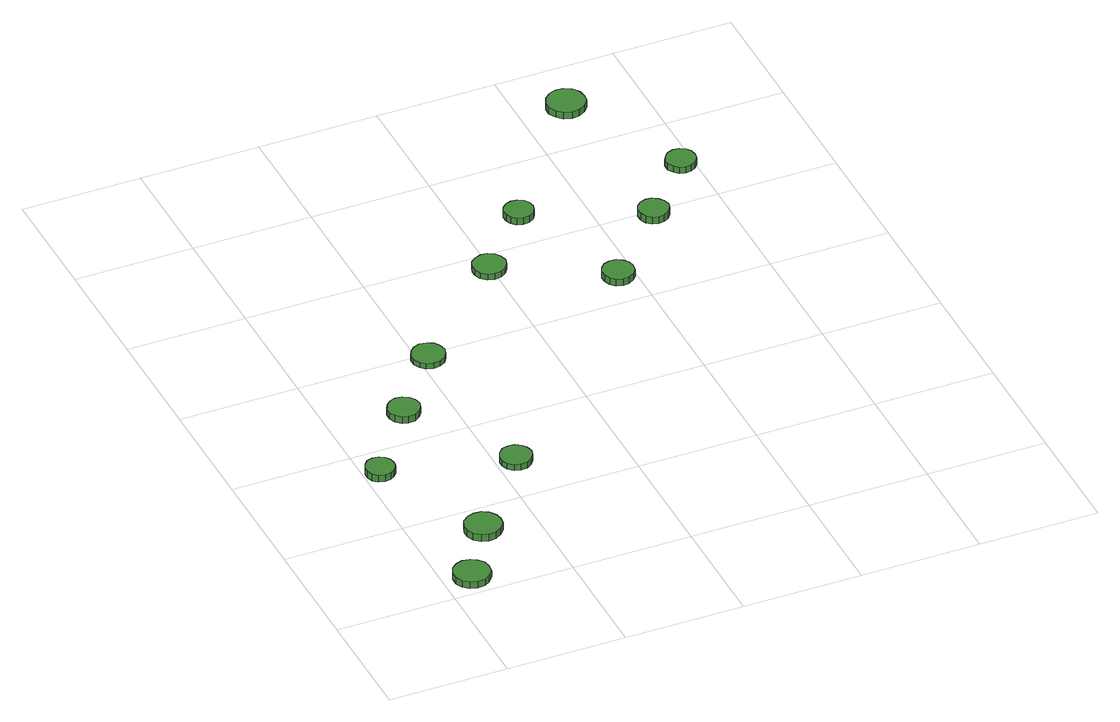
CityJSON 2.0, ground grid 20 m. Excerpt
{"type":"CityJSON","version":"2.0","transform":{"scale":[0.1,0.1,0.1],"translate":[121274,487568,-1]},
"CityObjects":{
"tree1":{"type":"SolitaryVegetationObject","attributes":{"function":"something"},"geometry":[{"type":"MultiSurface","lod":"1","boundaries":[[[0,1,2,3,4,5,6,7,8,9,10,11,12,13,14]],[[15,16,17,18,19,20,21,22,23,24,25,26,27,28,29]],[[0,29,28,1]],[[1,28,27,2]],[[2,27,26,3]],[[3,26,25,4]],[[4,25,24,5]],[[5,24,23,6]],[[6,23,22,7]],[[7,22,21,8]],[[8,21,20,9]],[[9,20,19,10]],[[10,19,18,11]],[[11,18,17,12]],[[12,17,16,13]],[[13,16,15,14]],[[14,15,29,0]]]}]},
"tree2":{"type":"SolitaryVegetationObject","attributes":{"function":"something"},"geometry":[{"type":"MultiSurface","lod":"1","boundaries":[[[30,31,32,33,34,35,36,37,38,39,40,41,42,43,44]],[[45,46,47,48,49,50,51,52,53,54,55,56,57,58,59]],[[30,59,58,31]],[[31,58,57,32]],[[32,57,56,33]],[[33,56,55,34]],[[34,55,54,35]],[[35,54,53,36]],[[36,53,52,37]],[[37,52,51,38]],[[38,51,50,39]],[[39,50,49,40]],[[40,49,48,41]],[[41,48,47,42]],[[42,47,46,43]],[[43,46,45,44]],[[44,45,59,30]]]}]},
"tree3":{"type":"SolitaryVegetationObject","attributes":{"function":"something"},"geometry":[{"type":"MultiSurface","lod":"1","boundaries":[[[60,61,62,63,64,65,66,67,68,69,70,71,72,73,74]],[[75,76,77,78,79,80,81,82,83,84,85,86,87,88,89]],[[60,89,88,61]],[[61,88,87,62]],[[62,87,86,63]],[[63,86,85,64]],[[64,85,84,65]],[[65,84,83,66]],[[66,83,82,67]],[[67,82,81,68]],[[68,81,80,69]],[[69,80,79,70]],[[70,79,78,71]],[[71,78,77,72]],[[72,77,76,73]],[[73,76,75,74]],[[74,75,89,60]]]}]},
"tree4":{"type":"SolitaryVegetationObject","attributes":{"function":"something"},"geometry":[{"type":"MultiSurface","lod":"1","boundaries":[[[90,91,92,93,94,95,96,97,98,99,100,101,102,103,104]],[[105,106,107,108,109,110,111,112,113,114,115,116,117,118,119]],[[90,119,118,91]],[[91,118,117,92]],[[92,117,116,93]],[[93,116,115,94]],[[94,115,114,95]],[[95,114,113,96]],[[96,113,112,97]],[[97,112,111,98]],[[98,111,110,99]],[[99,110,109,100]],[[100,109,108,101]],[[101,108,107,102]],[[102,107,106,103]],[[103,106,105,104]],[[104,105,119,90]]]}]},
"tree5":{"type":"SolitaryVegetationObject","attributes":{"function":"something"},"geometry":[{"type":"MultiSurface","lod":"1","boundaries":[[[120,121,122,123,124,125,126,127,128,129,130,131,132,133,134]],[[135,136,137,138,139,140,141,142,143,144,145,146,147,148,149]],[[120,149,148,121]],[[121,148,147,122]],[[122,147,146,123]],[[123,146,145,124]],[[124,145,144,125]],[[125,144,143,126]],[[126,143,142,127]],[[127,142,141,128]],[[128,141,140,129]],[[129,140,139,130]],[[130,139,138,131]],[[131,138,137,132]],[[132,137,136,133]],[[133,136,135,134]],[[134,135,149,120]]]}]},
"tree6":{"type":"SolitaryVegetationObject","attributes":{"function":"something"},"geometry":[{"type":"MultiSurface","lod":"1","boundaries":[[[150,151,152,153,154,155,156,157,158,159,160,161,162,163,164]],[[165,166,167,168,169,170,171,172,173,174,175,176,177,178,179]],[[150,179,178,151]],[[151,178,177,152]],[[152,177,176,153]],[[153,176,175,154]],[[154,175,174,155]],[[155,174,173,156]],[[156,173,172,157]],[[157,172,171,158]],[[158,171,170,159]],[[159,170,169,160]],[[160,169,168,161]],[[161,168,167,162]],[[162,167,166,163]],[[163,166,165,164]],[[164,165,179,150]]]}]},
"tree7":{"type":"SolitaryVegetationObject","attributes":{"function":"something"},"geometry":[{"type":"MultiSurface","lod":"1","boundaries":[[[180,181,182,183,184,185,186,187,188,189,190,191,192,193,194]],[[195,196,197,198,199,200,201,202,203,204,205,206,207,208,209]],[[180,209,208,181]],[[181,208,207,182]],[[182,207,206,183]],[[183,206,205,184]],[[184,205,204,185]],[[185,204,203,186]],[[186,203,202,187]],[[187,202,201,188]],[[188,201,200,189]],[[189,200,199,190]],[[190,199,198,191]],[[191,198,197,192]],[[192,197,196,193]],[[193,196,195,194]],[[194,195,209,180]]]}]},
"tree8":{"type":"SolitaryVegetationObject","attributes":{"function":"something"},"geometry":[{"type":"MultiSurface","lod":"1","boundaries":[[[210,211,212,213,214,215,216,217,218,219,220,221,222,223,224]],[[225,226,227,228,229,230,231,232,233,234,235,236,237,238,239]],[[210,239,238,211]],[[211,238,237,212]],[[212,237,236,213]],[[213,236,235,214]],[[214,235,234,215]],[[215,234,233,216]],[[216,233,232,217]],[[217,232,231,218]],[[218,231,230,219]],[[219,230,229,220]],[[220,229,228,221]],[[221,228,227,222]],[[222,227,226,223]],[[223,226,225,224]],[[224,225,239,210]]]}]},
"tree9":{"type":"SolitaryVegetationObject","attributes":{"function":"something"},"geometry":[{"type":"MultiSurface","lod":"1","boundaries":[[[240,241,242,243,244,245,246,247,248,249,250,251,252,253,254]],[[255,256,257,258,259,260,261,262,263,264,265,266,267,268,269]],[[240,269,268,241]],[[241,268,267,242]],[[242,267,266,243]],[[243,266,265,244]],[[244,265,264,245]],[[245,264,263,246]],[[246,263,262,247]],[[247,262,261,248]],[[248,261,260,249]],[[249,260,259,250]],[[250,259,258,251]],[[251,258,257,252]],[[252,257,256,253]],[[253,256,255,254]],[[254,255,269,240]]]}]},
"tree10":{"type":"SolitaryVegetationObject","attributes":{"function":"something"},"geometry":[{"type":"MultiSurface","lod":"1","boundaries":[[[270,271,272,273,274,275,276,277,278,279,280,281,282,283,284]],[[285,286,287,288,289,290,291,292,293,294,295,296,297,298,299]],[[270,299,298,271]],[[271,298,297,272]],[[272,297,296,273]],[[273,296,295,274]],[[274,295,294,275]],[[275,294,293,276]],[[276,293,292,277]],[[277,292,291,278]],[[278,291,290,279]],[[279,290,289,280]],[[280,289,288,281]],[[281,288,287,282]],[[282,287,286,283]],[[283,286,285,284]],[[284,285,299,270]]]}]},
"tree11":{"type":"SolitaryVegetationObject","attributes":{"function":"something"},"geometry":[{"type":"MultiSurface","lod":"1","boundaries":[[[300,301,302,303,304,305,306,307,308,309,310,311,312,313,314]],[[315,316,317,318,319,320,321,322,323,324,325,326,327,328,329]],[[300,329,328,301]],[[301,328,327,302]],[[302,327,326,303]],[[303,326,325,304]],[[304,325,324,305]],[[305,324,323,306]],[[306,323,322,307]],[[307,322,321,308]],[[308,321,320,309]],[[309,320,319,310]],[[310,319,318,311]],[[311,318,317,312]],[[312,317,316,313]],[[313,316,315,314]],[[314,315,329,300]]]}]},
"tree12":{"type":"SolitaryVegetationObject","attributes":{"function":"something"},"geometry":[{"type":"MultiSurface","lod":"1","boundaries":[[[330,331,332,333,334,335,336,337,338,339,340,341,342,343,344]],[[345,346,347,348,349,350,351,352,353,354,355,356,357,358,359]],[[330,359,358,331]],[[331,358,357,332]],[[332,357,356,333]],[[333,356,355,334]],[[334,355,354,335]],[[335,354,353,336]],[[336,353,352,337]],[[337,352,351,338]],[[338,351,350,339]],[[339,350,349,340]],[[340,349,348,341]],[[341,348,347,342]],[[342,347,346,343]],[[343,346,345,344]],[[344,345,359,330]]]}]}
},
"vertices":[
[76,40,19],[74,52,19],[66,62,19],[56,68,19],[43,70,19],[31,66,19],[22,58,19],[17,46,19],[17,33,19],[22,22,19],[31,14,19],[43,10,19],[56,11,19],[66,17,19],[74,27,19],[74,27,7],[66,17,7],[56,11,7],[43,10,7],[31,14,7],[22,22,7],[17,33,7],[17,46,7],[22,58,7],[31,66,7],[43,70,7],[56,68,7],[66,62,7],[74,52,7],[76,40,7],
[51,347,19],[49,357,19],[43,365,19],[35,370,19],[25,371,19],[15,368,19],[8,361,19],[4,352,19],[4,342,19],[8,333,19],[15,326,19],[25,323,19],[35,324,19],[43,329,19],[49,337,19],[49,337,6],[43,329,6],[35,324,6],[25,323,6],[15,326,6],[8,333,6],[4,342,6],[4,352,6],[8,361,6],[15,368,6],[25,371,6],[35,370,6],[43,365,6],[49,357,6],[51,347,6],
[143,146,19],[141,158,19],[133,169,19],[122,175,19],[110,176,19],[98,172,19],[88,164,19],[83,152,19],[83,140,19],[88,128,19],[98,120,19],[110,116,19],[122,117,19],[133,124,19],[141,134,19],[141,134,6],[133,124,6],[122,117,6],[110,116,6],[98,120,6],[88,128,6],[83,140,6],[83,152,6],[88,164,6],[98,172,6],[110,176,6],[122,175,6],[133,169,6],[141,158,6],[143,146,6],
[151,474,18],[148,485,18],[142,494,18],[132,499,18],[121,501,18],[111,497,18],[103,490,18],[98,480,18],[98,469,18],[103,459,18],[111,451,18],[121,448,18],[132,449,18],[142,455,18],[148,464,18],[148,464,6],[142,455,6],[132,449,6],[121,448,6],[111,451,6],[103,459,6],[98,469,6],[98,480,6],[103,490,6],[111,497,6],[121,501,6],[132,499,6],[142,494,6],[148,485,6],[151,474,6],
[259,290,18],[256,301,18],[250,309,18],[241,315,18],[230,316,18],[219,313,18],[211,305,18],[207,295,18],[207,285,18],[211,275,18],[219,267,18],[230,264,18],[241,265,18],[250,271,18],[256,279,18],[256,279,7],[250,271,7],[241,265,7],[230,264,7],[219,267,7],[211,275,7],[207,285,7],[207,295,7],[211,305,7],[219,313,7],[230,316,7],[241,315,7],[250,309,7],[256,301,7],[259,290,7],
[244,588,17],[241,599,17],[235,609,17],[225,614,17],[213,616,17],[202,612,17],[194,604,17],[189,594,17],[189,583,17],[194,572,17],[202,564,17],[213,561,17],[225,562,17],[235,568,17],[241,577,17],[241,577,7],[235,568,7],[225,562,7],[213,561,7],[202,564,7],[194,572,7],[189,583,7],[189,594,7],[194,604,7],[202,612,7],[213,616,7],[225,614,7],[235,609,7],[241,599,7],[244,588,7],
[424,762,18],[421,773,18],[415,782,18],[405,788,18],[394,789,18],[383,785,18],[374,778,18],[370,767,18],[370,756,18],[374,746,18],[383,738,18],[394,735,18],[405,736,18],[415,742,18],[421,751,18],[421,751,7],[415,742,7],[405,736,7],[394,735,7],[383,738,7],[374,746,7],[370,756,7],[370,767,7],[374,778,7],[383,785,7],[394,789,7],[405,788,7],[415,782,7],[421,773,7],[424,762,7],
[519,871,20],[517,881,20],[511,889,20],[502,894,20],[492,895,20],[482,892,20],[475,885,20],[471,876,20],[471,866,20],[475,857,20],[482,850,20],[492,847,20],[502,848,20],[511,853,20],[517,861,20],[517,861,8],[511,853,8],[502,848,8],[492,847,8],[482,850,8],[475,857,8],[471,866,8],[471,876,8],[475,885,8],[482,892,8],[492,895,8],[502,894,8],[511,889,8],[517,881,8],[519,871,8],
[598,666,19],[596,677,19],[590,685,19],[580,691,19],[569,692,19],[559,689,19],[551,681,19],[547,671,19],[547,661,19],[551,651,19],[559,643,19],[569,640,19],[580,641,19],[590,647,19],[596,655,19],[596,655,7],[590,647,7],[580,641,7],[569,640,7],[559,643,7],[551,651,7],[547,661,7],[547,671,7],[551,681,7],[559,689,7],[569,692,7],[580,691,7],[590,685,7],[596,677,7],[598,666,7],
[713,790,20],[710,800,20],[704,808,20],[695,814,20],[685,815,20],[675,812,20],[667,805,20],[663,795,20],[663,785,20],[667,775,20],[675,768,20],[685,765,20],[695,766,20],[704,771,20],[710,780,20],[710,780,7],[704,771,7],[695,766,7],[685,765,7],[675,768,7],[667,775,7],[663,785,7],[663,795,7],[667,805,7],[675,812,7],[685,815,7],[695,814,7],[704,808,7],[710,800,7],[713,790,7],
[708,1100,20],[706,1113,20],[698,1124,20],[686,1131,20],[673,1132,20],[661,1128,20],[651,1119,20],[645,1107,20],[645,1094,20],[651,1082,20],[661,1073,20],[673,1069,20],[686,1070,20],[698,1077,20],[706,1087,20],[706,1087,8],[698,1077,8],[686,1070,8],[673,1069,8],[661,1073,8],[651,1082,8],[645,1094,8],[645,1107,8],[651,1119,8],[661,1128,8],[673,1132,8],[686,1131,8],[698,1124,8],[706,1113,8],[708,1100,8],
[803,892,20],[801,902,20],[795,910,20],[786,915,20],[776,916,20],[766,913,20],[759,906,20],[754,897,20],[754,886,20],[759,877,20],[766,870,20],[776,867,20],[786,868,20],[795,873,20],[801,881,20],[801,881,8],[795,873,8],[786,868,8],[776,867,8],[766,870,8],[759,877,8],[754,886,8],[754,897,8],[759,906,8],[766,913,8],[776,916,8],[786,915,8],[795,910,8],[801,902,8],[803,892,8]
]}
